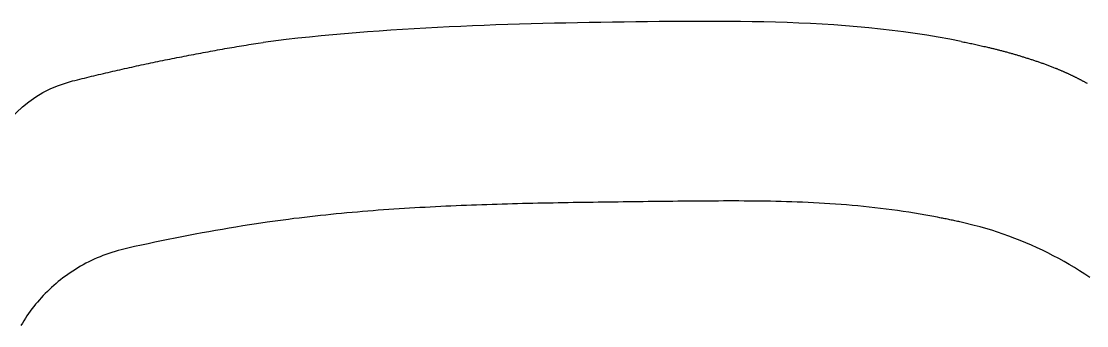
# Model space of a CAD drawing. Extents: x 941 to 1034, y 781 to 934.
# Drawn here: x 978.12 to 996.47, y 857.31 to 862.54 of the extents above; entities that cross this region are included whole.
import ezdxf

# ---------------------------------------------------------------- set-up
doc = ezdxf.new("R2010")
doc.units = 0
doc.header["$MEASUREMENT"] = 0
doc.layers.add('1', color=4, linetype='Continuous')

# ---------------------------------------------------------------- blocks, each defined once
blk = doc.blocks.new('ENVOY')
at = {"layer": '1', "color": 3, "linetype": 'Continuous'}
for points in [[(52.931, 60.626), (52.734, 60.664), (52.536, 60.7), (52.338, 60.733), (52.139, 60.763), (51.939, 60.791), (51.74, 60.816), (51.54, 60.839), (51.34, 60.86), (51.139, 60.879), (50.938, 60.895), (50.737, 60.91), (50.536, 60.922), (50.335, 60.933), (50.134, 60.943), (49.932, 60.951), (49.731, 60.957), (49.53, 60.962), (49.329, 60.966), (49.128, 60.969), (48.927, 60.971), (48.727, 60.972), (48.527, 60.972), (48.326, 60.971), (48.126, 60.97), (47.926, 60.969), (47.726, 60.967), (47.526, 60.965), (47.326, 60.963), (47.126, 60.96), (46.925, 60.957), (46.725, 60.954), (46.524, 60.951), (46.323, 60.947), (46.122, 60.943), (45.922, 60.939), (45.721, 60.934), (45.52, 60.929), (45.319, 60.923), (45.118, 60.917), (44.916, 60.91), (44.715, 60.902), (44.514, 60.894), (44.313, 60.886), (44.112, 60.876), (43.91, 60.866), (43.709, 60.856), (43.508, 60.844), (43.307, 60.832), (43.106, 60.819), (42.905, 60.804), (42.704, 60.79), (42.504, 60.774), (42.303, 60.757), (42.103, 60.739), (41.902, 60.72), (41.702, 60.701), (41.502, 60.68), (41.302, 60.658), (40.903, 60.61)], [(37.621, 59.946), (37.662, 59.956), (37.703, 59.966), (37.743, 59.976), (37.784, 59.986), (37.825, 59.996), (37.865, 60.006), (37.906, 60.016), (37.947, 60.026), (37.988, 60.036), (38.028, 60.045), (38.069, 60.055), (38.11, 60.065), (38.151, 60.074), (38.191, 60.084), (38.232, 60.093), (38.273, 60.103), (38.314, 60.112), (38.355, 60.122), (38.395, 60.131), (38.436, 60.14), (38.477, 60.149), (38.518, 60.159), (38.559, 60.168), (38.6, 60.177), (38.641, 60.186), (38.682, 60.195), (38.723, 60.204), (38.763, 60.212), (38.804, 60.221), (38.845, 60.23), (38.886, 60.239), (38.927, 60.248), (38.968, 60.256), (39.009, 60.265), (39.05, 60.273), (39.091, 60.282), (39.132, 60.29), (39.173, 60.299), (39.214, 60.307), (39.255, 60.315), (39.296, 60.324), (39.337, 60.332), (39.378, 60.34), (39.419, 60.348), (39.46, 60.356), (39.502, 60.364), (39.543, 60.372), (39.584, 60.38), (39.625, 60.388), (39.666, 60.396), (39.707, 60.404), (39.748, 60.412), (39.789, 60.42), (39.83, 60.427), (39.872, 60.435), (39.913, 60.442), (39.954, 60.45), (39.995, 60.458), (40.036, 60.465), (40.077, 60.472), (40.119, 60.48), (40.16, 60.487), (40.201, 60.494), (40.242, 60.502), (40.284, 60.509), (40.325, 60.516), (40.366, 60.523), (40.407, 60.53), (40.449, 60.537), (40.49, 60.544), (40.531, 60.551), (40.572, 60.557), (40.614, 60.564), (40.655, 60.571), (40.696, 60.578), (40.738, 60.584), (40.779, 60.591), (40.82, 60.597), (40.903, 60.61)], [(52.931, 60.626), (52.954, 60.621), (52.977, 60.616), (53, 60.612), (53.023, 60.607), (53.046, 60.602), (53.068, 60.597), (53.091, 60.592), (53.114, 60.588), (53.137, 60.583), (53.16, 60.578), (53.182, 60.573), (53.205, 60.568), (53.228, 60.563), (53.251, 60.558), (53.273, 60.553), (53.296, 60.547), (53.319, 60.542), (53.342, 60.537), (53.387, 60.527)], [(53.387, 60.527), (53.402, 60.523), (53.417, 60.52), (53.432, 60.516), (53.446, 60.513), (53.461, 60.509), (53.476, 60.506), (53.491, 60.502), (53.506, 60.498), (53.52, 60.495), (53.535, 60.491), (53.55, 60.487), (53.565, 60.483), (53.579, 60.48), (53.594, 60.476), (53.609, 60.472), (53.624, 60.468), (53.638, 60.464), (53.653, 60.461), (53.668, 60.457), (53.683, 60.453), (53.697, 60.449), (53.712, 60.445), (53.727, 60.441), (53.741, 60.437), (53.756, 60.433), (53.771, 60.428), (53.785, 60.424), (53.8, 60.42), (53.815, 60.416), (53.829, 60.412), (53.844, 60.408), (53.859, 60.403), (53.873, 60.399), (53.888, 60.395), (53.902, 60.391), (53.917, 60.386), (53.932, 60.382), (53.946, 60.377), (53.961, 60.373), (53.975, 60.369), (53.99, 60.364), (54.004, 60.36), (54.019, 60.355), (54.033, 60.351), (54.048, 60.346), (54.063, 60.341), (54.077, 60.337), (54.092, 60.332), (54.106, 60.328), (54.121, 60.323), (54.135, 60.318), (54.149, 60.313), (54.164, 60.309), (54.178, 60.304), (54.193, 60.299), (54.207, 60.294), (54.222, 60.289), (54.236, 60.284), (54.251, 60.28), (54.265, 60.275), (54.279, 60.27), (54.294, 60.265), (54.308, 60.26), (54.323, 60.255), (54.337, 60.25), (54.351, 60.244), (54.366, 60.239), (54.38, 60.234), (54.394, 60.229), (54.408, 60.224), (54.423, 60.218), (54.437, 60.213), (54.451, 60.208), (54.466, 60.202), (54.48, 60.197), (54.494, 60.191), (54.508, 60.186), (54.522, 60.18), (54.551, 60.169)], [(54.551, 60.169), (54.56, 60.165), (54.569, 60.161), (54.579, 60.158), (54.588, 60.154), (54.597, 60.15), (54.606, 60.146), (54.616, 60.142), (54.625, 60.138), (54.634, 60.134), (54.643, 60.131), (54.653, 60.127), (54.662, 60.123), (54.671, 60.119), (54.68, 60.115), (54.689, 60.111), (54.699, 60.107), (54.708, 60.103), (54.717, 60.098), (54.726, 60.094), (54.735, 60.09), (54.744, 60.086), (54.753, 60.082), (54.763, 60.078), (54.772, 60.074), (54.781, 60.07), (54.79, 60.065), (54.799, 60.061), (54.808, 60.057), (54.817, 60.053), (54.826, 60.048), (54.835, 60.044), (54.844, 60.04), (54.853, 60.035), (54.862, 60.031), (54.871, 60.027), (54.88, 60.022), (54.889, 60.018), (54.898, 60.014), (54.907, 60.009), (54.916, 60.005), (54.925, 60), (54.933, 59.996), (54.942, 59.991), (54.951, 59.987), (54.96, 59.982), (54.969, 59.978), (54.978, 59.973), (54.986, 59.969), (54.995, 59.964), (55.004, 59.959), (55.013, 59.955), (55.021, 59.95), (55.03, 59.945), (55.039, 59.941), (55.048, 59.936), (55.056, 59.931), (55.065, 59.927), (55.074, 59.922), (55.082, 59.917), (55.091, 59.913), (55.1, 59.908)], [(36.16, 58.582), (36.203, 58.708), (36.255, 58.832), (36.316, 58.954), (36.387, 59.073), (36.468, 59.188), (36.557, 59.299), (36.654, 59.403), (36.758, 59.5), (36.869, 59.59), (36.986, 59.672), (37.108, 59.745), (37.233, 59.809), (37.361, 59.864), (37.621, 59.946)]]:
    blk.add_lwpolyline(points, dxfattribs=at)
at = {"layer": '1', "color": 2, "linetype": 'Continuous'}
for points in [[(52.521, 57.602), (52.423, 57.62), (52.324, 57.638), (52.226, 57.655), (52.127, 57.672), (52.029, 57.687), (51.931, 57.702), (51.833, 57.716), (51.735, 57.73), (51.637, 57.743), (51.539, 57.755), (51.442, 57.766), (51.345, 57.777), (51.248, 57.787), (51.151, 57.796), (51.054, 57.805), (50.958, 57.813), (50.862, 57.82), (50.767, 57.827), (50.671, 57.834), (50.576, 57.84), (50.482, 57.845), (50.387, 57.85), (50.293, 57.855), (50.2, 57.859), (50.106, 57.863), (50.013, 57.866), (49.921, 57.869), (49.829, 57.871), (49.737, 57.874), (49.645, 57.876), (49.554, 57.877), (49.463, 57.879), (49.372, 57.88), (49.282, 57.881), (49.192, 57.881), (49.102, 57.882), (49.013, 57.882), (48.924, 57.882), (48.835, 57.882), (48.747, 57.881), (48.659, 57.881), (48.571, 57.881), (48.483, 57.88), (48.396, 57.879), (48.309, 57.878), (48.222, 57.878), (48.136, 57.877), (48.049, 57.876), (47.963, 57.875), (47.877, 57.874), (47.792, 57.873), (47.706, 57.872), (47.621, 57.871), (47.536, 57.87), (47.45, 57.869), (47.365, 57.868), (47.28, 57.867), (47.194, 57.866), (47.109, 57.865), (47.023, 57.864), (46.937, 57.863), (46.851, 57.862), (46.765, 57.86), (46.679, 57.859), (46.593, 57.858), (46.506, 57.857), (46.42, 57.856), (46.333, 57.855), (46.247, 57.853), (46.16, 57.852), (46.073, 57.85), (45.986, 57.849), (45.899, 57.847), (45.812, 57.846), (45.725, 57.844), (45.638, 57.842), (45.55, 57.84), (45.463, 57.838), (45.375, 57.836), (45.288, 57.834), (45.2, 57.832), (45.112, 57.829), (45.024, 57.827), (44.936, 57.824), (44.848, 57.821), (44.76, 57.818), (44.672, 57.815), (44.583, 57.812), (44.495, 57.809), (44.406, 57.806), (44.318, 57.802), (44.229, 57.798), (44.14, 57.794), (44.052, 57.79), (43.963, 57.786), (43.874, 57.782), (43.784, 57.777), (43.695, 57.772), (43.606, 57.767), (43.517, 57.762), (43.427, 57.757), (43.337, 57.751), (43.248, 57.746), (43.158, 57.74), (43.068, 57.734), (42.978, 57.727), (42.888, 57.721), (42.798, 57.714), (42.708, 57.707), (42.617, 57.699), (42.527, 57.692), (42.436, 57.684), (42.346, 57.676), (42.255, 57.667), (42.164, 57.659), (42.073, 57.65), (41.982, 57.64), (41.891, 57.631), (41.799, 57.621), (41.708, 57.611), (41.616, 57.6), (41.525, 57.589), (41.433, 57.578), (41.341, 57.566), (41.249, 57.554), (41.157, 57.542), (41.064, 57.529), (40.972, 57.516), (40.787, 57.489)], [(40.787, 57.489), (40.67, 57.471), (40.553, 57.452), (40.436, 57.433), (40.319, 57.414), (40.202, 57.394), (40.085, 57.373), (39.968, 57.353), (39.852, 57.331), (39.735, 57.31), (39.619, 57.288), (39.503, 57.265), (39.386, 57.243), (39.27, 57.219), (39.154, 57.196), (39.038, 57.171), (38.922, 57.147), (38.806, 57.122), (38.69, 57.096), (38.459, 57.044)], [(52.953, 57.512), (52.932, 57.516), (52.91, 57.521), (52.889, 57.526), (52.867, 57.531), (52.845, 57.535), (52.824, 57.54), (52.802, 57.545), (52.781, 57.549), (52.759, 57.554), (52.737, 57.558), (52.716, 57.563), (52.694, 57.567), (52.673, 57.572), (52.651, 57.576), (52.629, 57.58), (52.608, 57.585), (52.586, 57.589), (52.564, 57.593), (52.521, 57.602)], [(55.147, 56.566), (55.06, 56.624), (54.972, 56.68), (54.883, 56.735), (54.793, 56.788), (54.703, 56.84), (54.611, 56.89), (54.519, 56.939), (54.426, 56.987), (54.332, 57.033), (54.238, 57.077), (54.142, 57.12), (54.046, 57.161), (53.95, 57.201), (53.853, 57.239), (53.755, 57.276), (53.656, 57.311), (53.557, 57.345), (53.458, 57.377), (53.358, 57.407), (53.257, 57.435), (53.156, 57.462), (52.953, 57.512)], [(38.459, 57.044), (38.405, 57.03), (38.352, 57.015), (38.299, 56.998), (38.247, 56.981), (38.195, 56.963), (38.144, 56.944), (38.094, 56.923), (38.044, 56.902), (37.995, 56.881), (37.946, 56.858), (37.898, 56.834), (37.851, 56.81), (37.804, 56.785), (37.758, 56.759), (37.713, 56.733), (37.668, 56.705), (37.624, 56.677), (37.581, 56.648), (37.538, 56.619), (37.496, 56.589), (37.455, 56.558), (37.414, 56.527), (37.375, 56.495), (37.335, 56.462), (37.297, 56.429), (37.259, 56.395), (37.222, 56.36), (37.186, 56.325), (37.15, 56.29), (37.115, 56.254), (37.081, 56.217), (37.048, 56.18), (37.015, 56.142), (36.983, 56.104), (36.952, 56.065), (36.921, 56.026), (36.892, 55.986), (36.863, 55.946), (36.835, 55.905), (36.807, 55.864), (36.781, 55.822), (36.755, 55.78), (36.73, 55.737)]]:
    blk.add_lwpolyline(points, dxfattribs=at)

msp = doc.modelspace()

# ---------------------------------------------------------------- block references
at = {"layer": '1'}
msp.add_blockref('ENVOY', (941.378, 801.568), dxfattribs=at)

doc.saveas('drawing.dxf')
